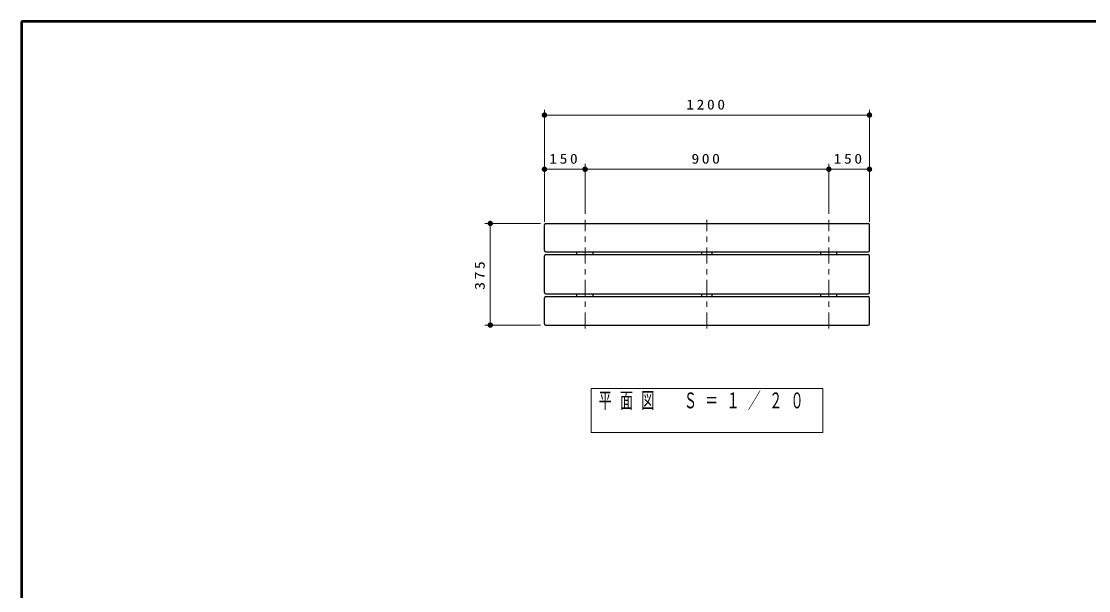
# Model space of a CAD drawing. Units: millimetres on the paper, scale 1:20. Extents: x -385 to 0, y 0 to 267.
# Drawn here: x -385 to -188, y 162 to 267 of the extents above; entities that cross this region are included whole.
import ezdxf

# ---------------------------------------------------------------- set-up
doc = ezdxf.new("R2010")
doc.units = ezdxf.units.MM
doc.linetypes.add('USER2', pattern=[6, 3, -1, 1, -1])
doc.layers.add('1_20', color=7, linetype='Continuous', lineweight=25)
doc.layers.add('A3図枠', color=7, linetype='Continuous', lineweight=13)
doc.styles.add('ＭＳ ゴシック', font='')
doc.styles.get('ＭＳ ゴシック').set_extended_font_data('MS Gothic')

# ---------------------------------------------------------------- blocks, each defined once
blk = doc.blocks.new('filled_dot')
at = {"color": 0, "linetype": 'Continuous', "lineweight": -2, "const_width": 1.25}
blk.add_lwpolyline([(-0.625, 0, 1), (0.625, 0, 1)], format="xyb", close=True, dxfattribs=at)

msp = doc.modelspace()

# ---------------------------------------------------------------- linework, layer by layer
at = {"layer": '1_20', "lineweight": 13}
for p, q in [((-288.425, 230.033), (-288.425, 250.704)), ((-228.425, 230.033), (-228.425, 250.704)), ((-288.425, 249.704), (-228.425, 249.704)), ((-280.925, 231.467), (-280.925, 240.704)), ((-280.925, 232.153), (-280.925, 240.704)), ((-235.925, 231.467), (-235.925, 240.704)), ((-288.425, 239.704), (-280.925, 239.704)), ((-280.925, 239.704), (-235.925, 239.704)), ((-235.925, 239.704), (-228.425, 239.704)), ((-289.175, 229.704), (-299.425, 229.704)), ((-298.425, 210.954), (-298.425, 229.704)), ((-289.175, 210.954), (-299.425, 210.954)), ((-279.825, 199.257), (-279.825, 191.123)), ((-237.025, 199.257), (-279.825, 199.257)), ((-237.025, 191.123), (-237.025, 199.257)), ((-279.825, 191.123), (-237.025, 191.123))]:
    msp.add_line(p, q, dxfattribs=at)
at = {"layer": '1_20'}
for p, q in [((-288.425, 224.704), (-288.425, 229.454)), ((-288.175, 229.704), (-228.675, 229.704)), ((-228.425, 224.704), (-228.425, 229.454)), ((-288.425, 216.954), (-288.425, 223.704)), ((-288.175, 224.454), (-228.675, 224.454)), ((-288.175, 223.954), (-228.675, 223.954)), ((-282.425, 223.954), (-282.425, 224.454)), ((-279.425, 223.954), (-279.425, 224.454)), ((-259.375, 223.954), (-259.375, 224.454)), ((-257.475, 223.954), (-257.475, 224.454)), ((-237.425, 223.954), (-237.425, 224.454)), ((-234.425, 223.954), (-234.425, 224.454)), ((-228.425, 216.954), (-228.425, 223.704)), ((-288.425, 211.204), (-288.425, 215.954)), ((-288.175, 216.704), (-228.675, 216.704)), ((-288.175, 216.204), (-228.675, 216.204)), ((-282.425, 216.204), (-282.425, 216.704)), ((-279.425, 216.204), (-279.425, 216.704)), ((-259.375, 216.204), (-259.375, 216.704)), ((-257.475, 216.204), (-257.475, 216.704)), ((-237.425, 216.204), (-237.425, 216.704)), ((-234.425, 216.204), (-234.425, 216.704)), ((-228.425, 211.204), (-228.425, 215.954)), ((-288.175, 210.954), (-228.675, 210.954))]:
    msp.add_line(p, q, dxfattribs=at)
at = {"layer": '1_20', "linetype": 'USER2', "lineweight": 13}
for p, q in [((-280.925, 210.3), (-280.925, 230.357)), ((-258.425, 210.3), (-258.425, 230.357)), ((-235.925, 210.3), (-235.925, 230.357))]:
    msp.add_line(p, q, dxfattribs=at)
at = {"layer": '1_20'}
for centre, start, end in [((-288.175, 229.454), 90, 180), ((-228.675, 229.454), 0, 90), ((-288.175, 224.704), 180, 270), ((-228.675, 224.704), 270, 0), ((-288.175, 223.704), 90, 180), ((-228.675, 223.704), 0, 90), ((-288.175, 216.954), 180, 270), ((-228.675, 216.954), 270, 0), ((-288.175, 215.954), 90, 180), ((-228.675, 215.954), 0, 90), ((-288.175, 211.204), 180, 270), ((-228.675, 211.204), 270, 0)]:
    msp.add_arc(centre, 0.25, start, end, dxfattribs=at)
at = {"layer": 'A3図枠', "lineweight": 50}
for p, q in [((-385, 267), (-385, 0)), ((0, 267), (-385, 267))]:
    msp.add_line(p, q, dxfattribs=at)

# ---------------------------------------------------------------- block references
at = {"layer": '1_20', "lineweight": 13, "xscale": 0.4, "yscale": 0.4}
for p in [(-288.425, 249.704), (-288.425, 239.704), (-280.925, 239.704), (-235.925, 239.704)]:
    msp.add_blockref('filled_dot', p, dxfattribs=at)
for p, rotation in [((-228.425, 249.704), 180), ((-280.925, 239.704), 180), ((-235.925, 239.704), 180), ((-228.425, 239.704), 180), ((-298.425, 229.704), 270), ((-298.425, 210.954), 90)]:
    msp.add_blockref('filled_dot', p, dxfattribs=dict(at, rotation=rotation))

# ---------------------------------------------------------------- texts
at = {"layer": '1_20', "style": 'ＭＳ ゴシック'}
for s, insert, char_height, attachment_point in [('\\T1.33;\\W1.15;1200', (-258.425, 250.704), 1.833, 8), ('\\T1.33;\\W1.15;150', (-284.675, 240.704), 1.833, 8), ('\\T1.33;\\W1.15;900', (-258.425, 240.704), 1.833, 8), ('\\T1.33;\\W1.15;150', (-232.175, 240.704), 1.833, 8), ('\\T1.64;\\W0.6;平面図\u3000Ｓ＝１／２０', (-278.425, 198.523), 2.933, 1)]:
    msp.add_mtext(s, dxfattribs=dict(at, insert=insert, char_height=char_height, attachment_point=attachment_point))
at = {"layer": '1_20', "insert": (-299.425, 220.329), "char_height": 1.833, "attachment_point": 8, "rotation": 90, "style": 'ＭＳ ゴシック'}
msp.add_mtext('\\T1.33;\\W1.15;375', dxfattribs=at)

doc.saveas('drawing.dxf')
